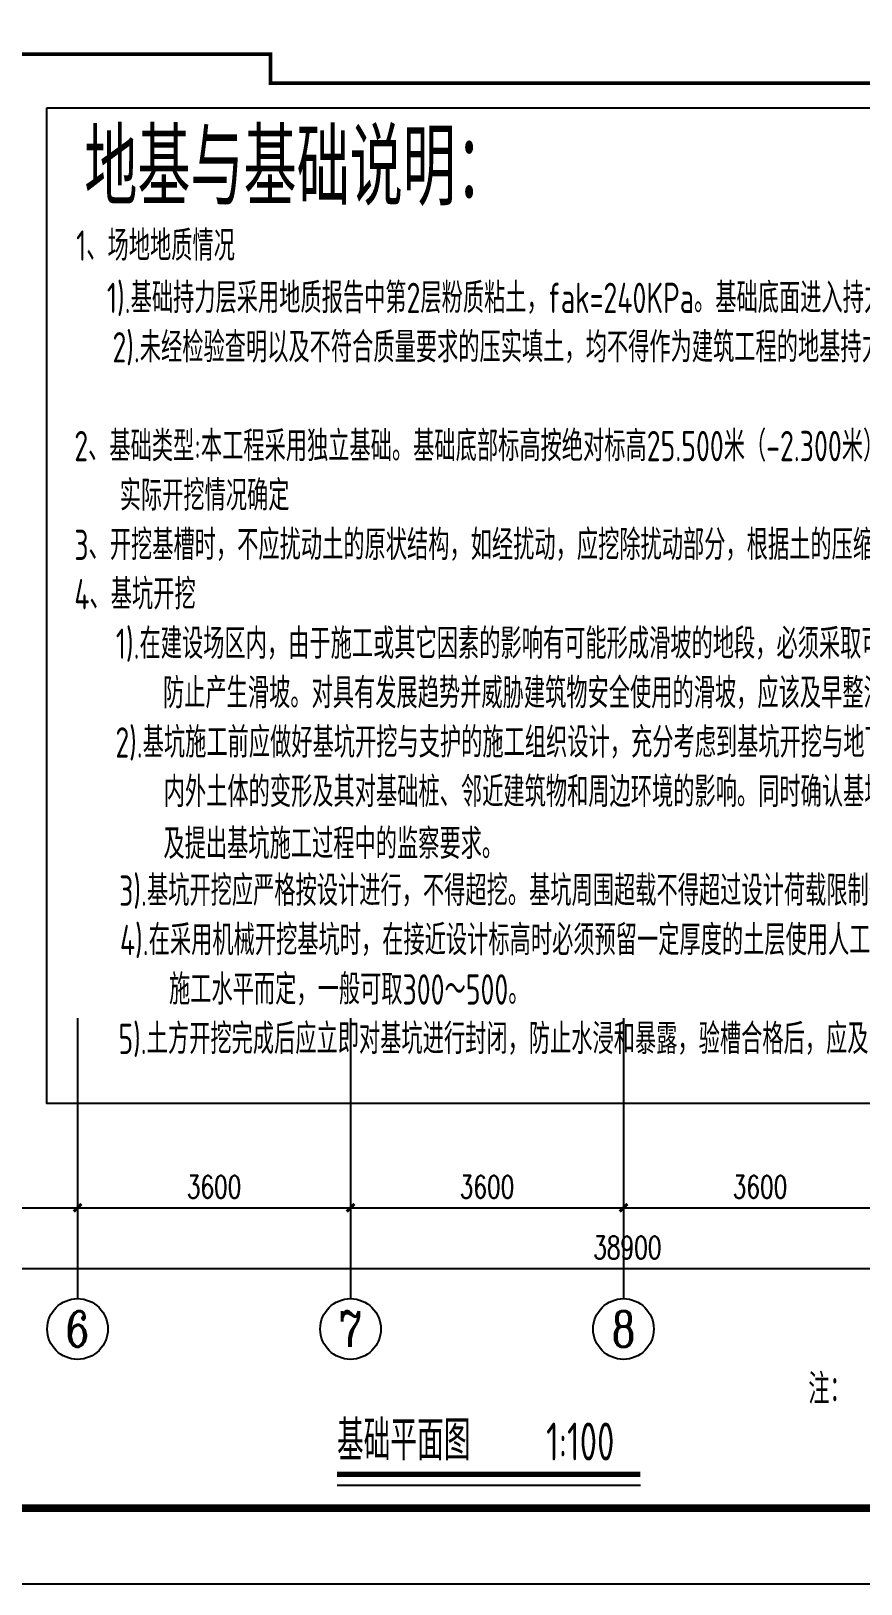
# Model space of a CAD drawing. Extents: x 1051052 to 1482120, y -981644 to -673261.
# Drawn here: x 1115310 to 1126256, y -870229 to -849759 of the extents above; entities that cross this region are included whole.
import ezdxf
from ezdxf.enums import TextEntityAlignment as Align

# ---------------------------------------------------------------- set-up
doc = ezdxf.new("R2010")
doc.units = 0
doc.header["$LTSCALE"] = 1000
doc.header["$MEASUREMENT"] = 0
doc.layers.add('1526', color=7, linetype='Continuous', lineweight=18)
doc.layers.add('TEXT', color=7, linetype='Continuous', lineweight=25)
for name, color, linetype in [('AXIS', 3, 'Continuous'), ('AXIS_TEXT', 7, 'Continuous'), ('DIM_SYMB', 3, 'Continuous'), ('PUB_TEXT', 7, 'Continuous'), ('TK', 142, 'Continuous'), ('填充', 8, 'Continuous')]:
    doc.layers.add(name, color=color, linetype=linetype)
doc.styles.add('_TCH_AXIS', font='COMPLEX', dxfattribs={"bigfont": 'GBCBIG'})
doc.styles.add('_TCH_DIM_T3', font='SIMPLEX', dxfattribs={"width": 0.705882, "bigfont": 'GBCBIG'})
doc.styles.add('COMPLEX', font='COMPLEX')
doc.styles.add('HZ1', font='txt.shx', dxfattribs={"width": 0.7, "bigfont": 'hztxt.shx'})
doc.styles.get("Standard").update_dxf_attribs({"font": 'tssdeng.shx', "width": 0.7, "bigfont": '0hztxt.shx'})
doc.styles.add('TSSD_Num', font='Tssdeng.shx', dxfattribs={"width": 0.7, "bigfont": 'hztxt.shx'})
doc.styles.add('TSSD_Rein', font='Tssdeng.shx', dxfattribs={"width": 0.7, "bigfont": 'hztxt.shx'})
doc.dimstyles.new('_TCH_ARCH&&100', dxfattribs={"dimtxt": 297.5, "dimasz": 100, "dimexe": 250, "dimexo": 300, "dimgap": 126.25, "dimtad": 1, "dimdec": 0, "dimzin": 0, "dimdsep": 46, "dimtxsty": '_TCH_DIM_T3', "dimblk": 'ARCHTICK', "dimcen": 0.09, "dimclrt": 7, "dimazin": 2, "dimtfac": 1, "dimtdec": 0, "dimtix": 1, "dimtmove": 2, "dimatfit": 3, "dimfxl": 0, "dimtolj": 1, "dimtzin": 0, "dimarcsym": 0})

# ---------------------------------------------------------------- blocks, each defined once
blk = doc.blocks.new('_ArchTick')
at = {"color": 0, "linetype": 'ByBlock', "const_width": 0.4}
blk.add_lwpolyline([(-0.5, -0.5), (0.5, 0.5)], dxfattribs=at)
blk = doc.blocks.new('*D500')
at = {"layer": 'AXIS', "color": 0, "lineweight": -2, "transparency": 16777216}
for p, q in [((1115924, -863770), (1115924, -865520)), ((1119524, -863770), (1119524, -865520)), ((1115924, -865270), (1119524, -865270))]:
    blk.add_line(p, q, dxfattribs=at)
at = {"layer": 'Defpoints', "color": 0, "transparency": 16777216}
for p in [(1115924, -862770), (1119524, -862770), (1119524, -865270)]:
    blk.add_point(p, dxfattribs=at)
at = {"layer": 'AXIS', "color": 0, "lineweight": -2, "transparency": 16777216, "xscale": 100, "yscale": 100, "zscale": 100, "rotation": 180}
blk.add_blockref('_ArchTick', (1115924, -865270), dxfattribs=at)
at = {"layer": 'AXIS', "color": 0, "lineweight": -2, "transparency": 16777216, "xscale": 100, "yscale": 100, "zscale": 100}
blk.add_blockref('_ArchTick', (1119524, -865270), dxfattribs=at)
at = {"layer": 'AXIS', "color": 7, "transparency": 16777216, "insert": (1117724, -864995), "char_height": 297.5, "attachment_point": 5, "style": '_TCH_DIM_T3'}
blk.add_mtext('\\A1;3600', dxfattribs=at)
blk = doc.blocks.new('*D501')
at = {"layer": 'AXIS', "color": 0, "lineweight": -2, "transparency": 16777216}
for p, q in [((1119524, -863770), (1119524, -865520)), ((1123124, -863770), (1123124, -865520)), ((1119524, -865270), (1123124, -865270))]:
    blk.add_line(p, q, dxfattribs=at)
at = {"layer": 'Defpoints', "color": 0, "transparency": 16777216}
for p in [(1119524, -862770), (1123124, -862770), (1123124, -865270)]:
    blk.add_point(p, dxfattribs=at)
at = {"layer": 'AXIS', "color": 0, "lineweight": -2, "transparency": 16777216, "xscale": 100, "yscale": 100, "zscale": 100, "rotation": 180}
blk.add_blockref('_ArchTick', (1119524, -865270), dxfattribs=at)
at = {"layer": 'AXIS', "color": 0, "lineweight": -2, "transparency": 16777216, "xscale": 100, "yscale": 100, "zscale": 100}
blk.add_blockref('_ArchTick', (1123124, -865270), dxfattribs=at)
at = {"layer": 'AXIS', "color": 7, "transparency": 16777216, "insert": (1121324, -864995), "char_height": 297.5, "attachment_point": 5, "style": '_TCH_DIM_T3'}
blk.add_mtext('\\A1;3600', dxfattribs=at)
blk = doc.blocks.new('*D502')
at = {"layer": 'AXIS', "color": 0, "lineweight": -2, "transparency": 16777216}
for p, q in [((1123124, -863770), (1123124, -865520)), ((1126724, -863770), (1126724, -865520)), ((1123124, -865270), (1126724, -865270))]:
    blk.add_line(p, q, dxfattribs=at)
at = {"layer": 'Defpoints', "color": 0, "transparency": 16777216}
for p in [(1123124, -862770), (1126724, -862770), (1126724, -865270)]:
    blk.add_point(p, dxfattribs=at)
at = {"layer": 'AXIS', "color": 0, "lineweight": -2, "transparency": 16777216, "xscale": 100, "yscale": 100, "zscale": 100, "rotation": 180}
blk.add_blockref('_ArchTick', (1123124, -865270), dxfattribs=at)
at = {"layer": 'AXIS', "color": 0, "lineweight": -2, "transparency": 16777216, "xscale": 100, "yscale": 100, "zscale": 100}
blk.add_blockref('_ArchTick', (1126724, -865270), dxfattribs=at)
at = {"layer": 'AXIS', "color": 7, "transparency": 16777216, "insert": (1124924, -864995), "char_height": 297.5, "attachment_point": 5, "style": '_TCH_DIM_T3'}
blk.add_mtext('\\A1;3600', dxfattribs=at)
blk = doc.blocks.new('*D506')
at = {"layer": 'AXIS', "color": 0, "lineweight": -2, "transparency": 16777216}
for p, q in [((1103724, -864570), (1103724, -866320)), ((1142624, -864570), (1142624, -866320)), ((1103724, -866070), (1142624, -866070))]:
    blk.add_line(p, q, dxfattribs=at)
at = {"layer": 'Defpoints', "color": 0, "transparency": 16777216}
for p in [(1103724, -862770), (1142624, -862770), (1142624, -866070)]:
    blk.add_point(p, dxfattribs=at)
at = {"layer": 'AXIS', "color": 0, "lineweight": -2, "transparency": 16777216, "xscale": 100, "yscale": 100, "zscale": 100, "rotation": 180}
blk.add_blockref('_ArchTick', (1103724, -866070), dxfattribs=at)
at = {"layer": 'AXIS', "color": 0, "lineweight": -2, "transparency": 16777216, "xscale": 100, "yscale": 100, "zscale": 100}
blk.add_blockref('_ArchTick', (1142624, -866070), dxfattribs=at)
at = {"layer": 'AXIS', "color": 7, "transparency": 16777216, "insert": (1123174, -865795), "char_height": 297.5, "attachment_point": 5, "style": '_TCH_DIM_T3'}
blk.add_mtext('\\A1;38900', dxfattribs=at)
blk = doc.blocks.new('_AXISO')
blk.add_circle((0, 0), 0.5)
at = {"layer": 'AXIS_TEXT', "style": 'COMPLEX', "width": 1.041667}
blk.add_attdef('A', text='', height=0.56, dxfattribs=at).set_placement((-0.25, -0.28), (0.25, -0.28), align=Align.FIT)
blk = doc.blocks.new('*D509')
at = {"layer": 'AXIS', "color": 0, "lineweight": -2, "transparency": 16777216}
for p, q in [((1112324, -863770), (1112324, -865520)), ((1115924, -863770), (1115924, -865520)), ((1112324, -865270), (1115924, -865270))]:
    blk.add_line(p, q, dxfattribs=at)
at = {"layer": 'Defpoints', "color": 0, "transparency": 16777216}
for p in [(1112324, -862770), (1115924, -862770), (1115924, -865270)]:
    blk.add_point(p, dxfattribs=at)
at = {"layer": 'AXIS', "color": 0, "lineweight": -2, "transparency": 16777216, "xscale": 100, "yscale": 100, "zscale": 100, "rotation": 180}
blk.add_blockref('_ArchTick', (1112324, -865270), dxfattribs=at)
at = {"layer": 'AXIS', "color": 0, "lineweight": -2, "transparency": 16777216, "xscale": 100, "yscale": 100, "zscale": 100}
blk.add_blockref('_ArchTick', (1115924, -865270), dxfattribs=at)
at = {"layer": 'AXIS', "color": 7, "transparency": 16777216, "insert": (1114124, -864995), "char_height": 297.5, "attachment_point": 5, "style": '_TCH_DIM_T3'}
blk.add_mtext('\\A1;3600', dxfattribs=at)
blk = doc.blocks.new('A2K')
at = {"layer": 'TK'}
blk.add_lwpolyline([(0, 0), (59400, 0), (59400, 42000), (0, 42000)], close=True, dxfattribs=at)
at = {"layer": 'TK', "const_width": 100}
blk.add_lwpolyline([(2500, 1000), (58400, 1000), (58400, 41000), (2500, 41000)], close=True, dxfattribs=at)

msp = doc.modelspace()

# ---------------------------------------------------------------- linework, layer by layer
at = {"layer": '1526', "const_width": 50}
msp.add_lwpolyline([(1102022.121, -850063.961), (1118469.361, -850063.961), (1118469.361, -850446.415), (1138256.459, -850446.415), (1138256.459, -849829.255), (1144834.563, -849829.255)], dxfattribs=at)
at = {"layer": 'AXIS'}
for p, q in [((1115923.728, -862769.816), (1115923.728, -866468.476)), ((1119523.728, -862769.816), (1119523.728, -866468.476)), ((1123123.728, -862769.816), (1123123.728, -866468.476))]:
    msp.add_line(p, q, dxfattribs=at)
at = {"layer": 'DIM_SYMB', "const_width": 70}
msp.add_lwpolyline([(1119345.395, -868785.902), (1123347.736, -868785.902)], dxfattribs=at)
at = {"layer": 'DIM_SYMB'}
msp.add_lwpolyline([(1119345.395, -868925.902), (1123347.736, -868925.902)], dxfattribs=at)
at = {"layer": 'TEXT'}
msp.add_lwpolyline([(1115518.706, -850768.891), (1144665.777, -850768.891), (1144665.777, -863894.987), (1115518.706, -863894.987)], close=True, dxfattribs=at)

# ---------------------------------------------------------------- block references
at = {"layer": 'AXIS'}
ref = msp.add_blockref('_AXISO', (1115923.728, -866868.476), dxfattribs=dict(at, xscale=800, yscale=800, zscale=800))
ref.add_attrib('A', '6', dxfattribs={"layer": 'AXIS_TEXT', "height": 465.948, "style": '_TCH_AXIS'}).set_placement((1115768.412, -867101.45), (1116079.044, -867101.45), align=Align.FIT)
ref = msp.add_blockref('_AXISO', (1119523.728, -866868.476), dxfattribs=dict(at, xscale=800, yscale=800, zscale=800))
ref.add_attrib('A', '7', dxfattribs={"layer": 'AXIS_TEXT', "height": 465.948, "style": '_TCH_AXIS'}).set_placement((1119368.412, -867101.45), (1119679.044, -867101.45), align=Align.FIT)
ref = msp.add_blockref('_AXISO', (1123123.728, -866868.476), dxfattribs=dict(at, xscale=800, yscale=800, zscale=800))
ref.add_attrib('A', '8', dxfattribs={"layer": 'AXIS_TEXT', "height": 465.948, "style": '_TCH_AXIS'}).set_placement((1122968.412, -867101.45), (1123279.044, -867101.45), align=Align.FIT)
at = {"layer": '填充'}
msp.add_blockref('A2K', (1096816.779, -870229.077), dxfattribs=at)

# ---------------------------------------------------------------- texts
at = {"style": 'HZ1', "width": 0.7}
msp.add_text('注：', height=400, dxfattribs=at).set_placement((1125560.961, -867858.799))
at = {"layer": 'PUB_TEXT', "color": 7, "width": 0.7}
for s, height, p in [('基础平面图', 529.1339, (1119345.395, -868601.807)), ('1:100', 500, (1122103.506, -868601.807))]:
    msp.add_text(s, height=height, dxfattribs=at).set_placement(p)
at = {"layer": 'TEXT', "width": 0.7}
for s, height, style, p in [('地基与基础说明：', 1000, 'TSSD_Num', (1116012.823, -852058.966)), ('1、场地地质情况', 400, 'TSSD_Rein', (1115905.532, -852787.25)), ('1).基础持力层采用地质报告中第2层粉质粘土，fak=240KPa。基础底面进入持力层不小于200mm。', 400, 'TSSD_Rein', (1116311.015, -853476.419)), ('2).未经检验查明以及不符合质量要求的压实填土，均不得作为建筑工程的地基持力层。', 400, 'TSSD_Rein', (1116384.094, -854127.579)), ('2、基础类型:本工程采用独立基础。基础底部标高按绝对标高25.500米（-2.300米）确定。超深处按', 400, 'TSSD_Rein', (1115880.788, -855429.9)), ('实际开挖情况确定', 400, 'TSSD_Rein', (1116478.939, -856081.061)), ('3、开挖基槽时，不应扰动土的原状结构，如经扰动，应挖除扰动部分，根据土的压缩性选用C15素砼回填处理。', 400, 'TSSD_Rein', (1115880.788, -856732.221)), ('4、基坑开挖', 400, 'TSSD_Rein', (1115880.788, -857383.382)), ('1).在建设场区内，由于施工或其它因素的影响有可能形成滑坡的地段，必须采取可靠的预防措施，', 400, 'TSSD_Rein', (1116429.065, -858034.542)), ('防止产生滑坡。对具有发展趋势并威胁建筑物安全使用的滑坡，应该及早整治，防止滑坡继续发展。', 400, 'TSSD_Rein', (1117049.95, -858685.703)), ('2).基坑施工前应做好基坑开挖与支护的施工组织设计，充分考虑到基坑开挖与地下水位变化引起的基坑', 400, 'TSSD_Rein', (1116422.433, -859336.863)), ('内外土体的变形及其对基础桩、邻近建筑物和周边环境的影响。同时确认基坑开挖施工方法的可行性', 400, 'TSSD_Rein', (1117059.723, -859988.024)), ('及提出基坑施工过程中的监察要求。', 400, 'TSSD_Rein', (1117056.41, -860672.747)), ('3).基坑开挖应严格按设计进行，不得超挖。基坑周围超载不得超过设计荷载限制条件。', 400, 'TSSD_Rein', (1116472.409, -861290.345)), ('4).在采用机械开挖基坑时，在接近设计标高时必须预留一定厚度的土层使用人工挖掘。预留土层厚度视', 400, 'TSSD_Rein', (1116482.496, -861941.505)), ('施工水平而定，一般可取300～500。', 400, 'TSSD_Rein', (1117129.736, -862592.666)), ('5).土方开挖完成后应立即对基坑进行封闭，防止水浸和暴露，验槽合格后，应及时进行地下结构施工。', 400, 'TSSD_Rein', (1116462.596, -863243.826))]:
    msp.add_text(s, height=height, dxfattribs=dict(at, style=style)).set_placement(p)

# ---------------------------------------------------------------- dimensions: what is measured, and where the dimension line sits
at = {"layer": 'AXIS'}
for p1, p2, distance, picture, middle in [((1103723.728, -862769.816), (1142623.728, -862769.816), -3300, '*D506', (1123173.728, -865794.816)), ((1115923.728, -862769.816), (1119523.728, -862769.816), -2500, '*D500', (1117723.728, -864994.816)), ((1119523.728, -862769.816), (1123123.728, -862769.816), -2500, '*D501', (1121323.728, -864994.816)), ((1123123.728, -862769.816), (1126723.728, -862769.816), -2500, '*D502', (1124923.728, -864994.816))]:
    dim = msp.add_aligned_dim(p1=p1, p2=p2, distance=distance, dimstyle='_TCH_ARCH&&100', dxfattribs=at)
    dim.commit()
    dim.dimension.update_dxf_attribs({"geometry": picture, "text_midpoint": middle})
dim = msp.add_linear_dim(base=(1115923.728, -865269.816), p1=(1112323.728, -862769.816), p2=(1115923.728, -862769.816), angle=180, dimstyle='_TCH_ARCH&&100', dxfattribs=at)
dim.commit()
dim.dimension.update_dxf_attribs({"geometry": '*D509', "text_midpoint": (1114123.728, -864994.816)})

doc.saveas('drawing.dxf')
